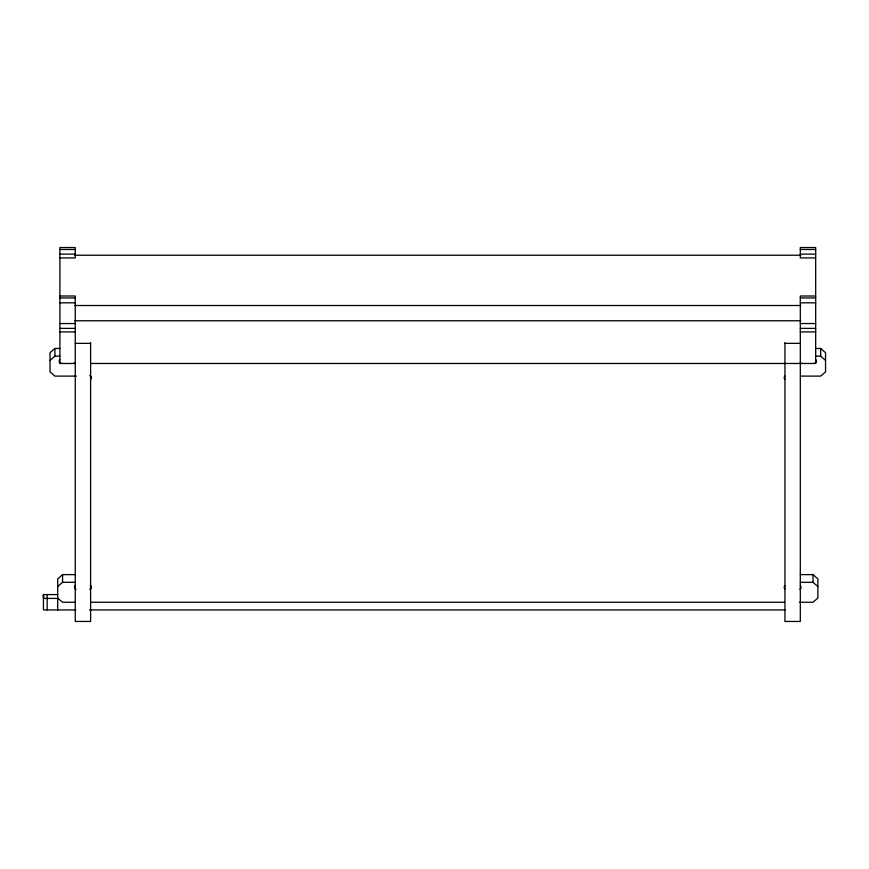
<?xml version="1.0" encoding="UTF-8"?>
<svg xmlns="http://www.w3.org/2000/svg" width="869" height="869" viewBox="0 0 869 869"><rect width="100%" height="100%" fill="white"/><g stroke="black" fill="none" stroke-linecap="round" stroke-linejoin="round"><path stroke-width="1.3" d="M75.331 586.879L75.331 585.174M59.896 348.469L54.899 348.469L50.022 352.684L50.022 371.878L54.899 376.103L76.472 376.103M50.022 360.363L54.899 356.149L59.896 356.149M75.255 574.626L62.579 574.626L57.702 578.841L57.702 609.94M57.702 586.521L62.579 582.306L75.255 582.306M75.255 362.797L73.213 363.459M59.896 249.49L75.255 249.49M800.316 249.49L815.676 249.49M59.896 254.128L75.255 254.128M800.316 254.128L815.676 254.128M74.821 255.236L800.751 255.236M59.896 257.919L75.255 257.919L75.255 247.546L59.896 247.546L59.896 363.481L75.255 363.481M815.676 257.919L800.316 257.919L800.316 247.546L815.676 247.546L815.676 363.481L90.615 363.47M59.896 296.003L75.255 296.003L75.255 621.454L90.615 621.454L90.615 342.603M815.676 296.003L800.316 296.003L800.306 621.454L784.946 621.454L784.946 342.603M59.896 297.948L75.255 297.948M800.316 297.948L815.676 297.948M59.896 302.814L75.255 302.814M800.316 302.814L815.676 302.814M74.821 305.508L800.751 305.508M74.821 320.759L800.751 320.759M59.896 323.55L75.255 323.55M800.316 323.55L815.676 323.55M59.896 328.384L75.255 328.384M800.316 328.384L815.676 328.384M59.896 331.925L75.255 331.925M800.316 331.925L815.676 331.925M75.255 343.364L90.615 343.364M784.946 343.364L800.316 343.364M815.676 348.469L820.673 348.469L825.55 352.684L825.55 371.878L820.673 376.103L800.447 376.103M815.676 356.149L820.673 356.149L825.55 360.363M800.316 574.626L812.993 574.626L817.87 578.841L817.87 598.035L812.993 602.26L799.426 602.26M800.316 582.306L812.993 582.306L817.87 586.521M57.702 594.581L43.45 594.581L43.45 609.94L75.918 609.94M57.702 598.415L43.45 598.415L43.45 594.581L43.602 598.415M75.255 602.26L62.579 602.26L57.702 598.035M90.615 602.26L784.533 602.26M89.474 609.94L785.033 609.94M90.539 585.174L90.539 586.879M820.673 348.469L820.673 356.149M812.993 574.626L812.993 582.306M62.579 574.626L62.579 582.306M54.899 348.469L54.899 356.149M47.165 594.581L47.165 609.94M800.316 585.728A2.629 2.281 -0.2 0 1 799.914 589.236M784.946 588.954A2.629 2.281 0 0 1 784.946 585.728M784.946 379.329A2.629 2.281 0 0 1 784.946 376.103M815.676 359.57A2.629 2.281 0 0 1 813.623 363.459M802.359 363.459A2.629 2.281 0 0 1 800.208 362.71M61.938 363.459A2.629 2.281 0 0 1 59.896 359.57M89.757 375.604A2.629 2.281 0 0 1 90.615 379.329M90.615 585.728A2.629 2.281 -0.1 0 1 89.768 589.443M76.114 589.454A2.64 2.281 0 0 1 75.255 585.728"/></g></svg>
